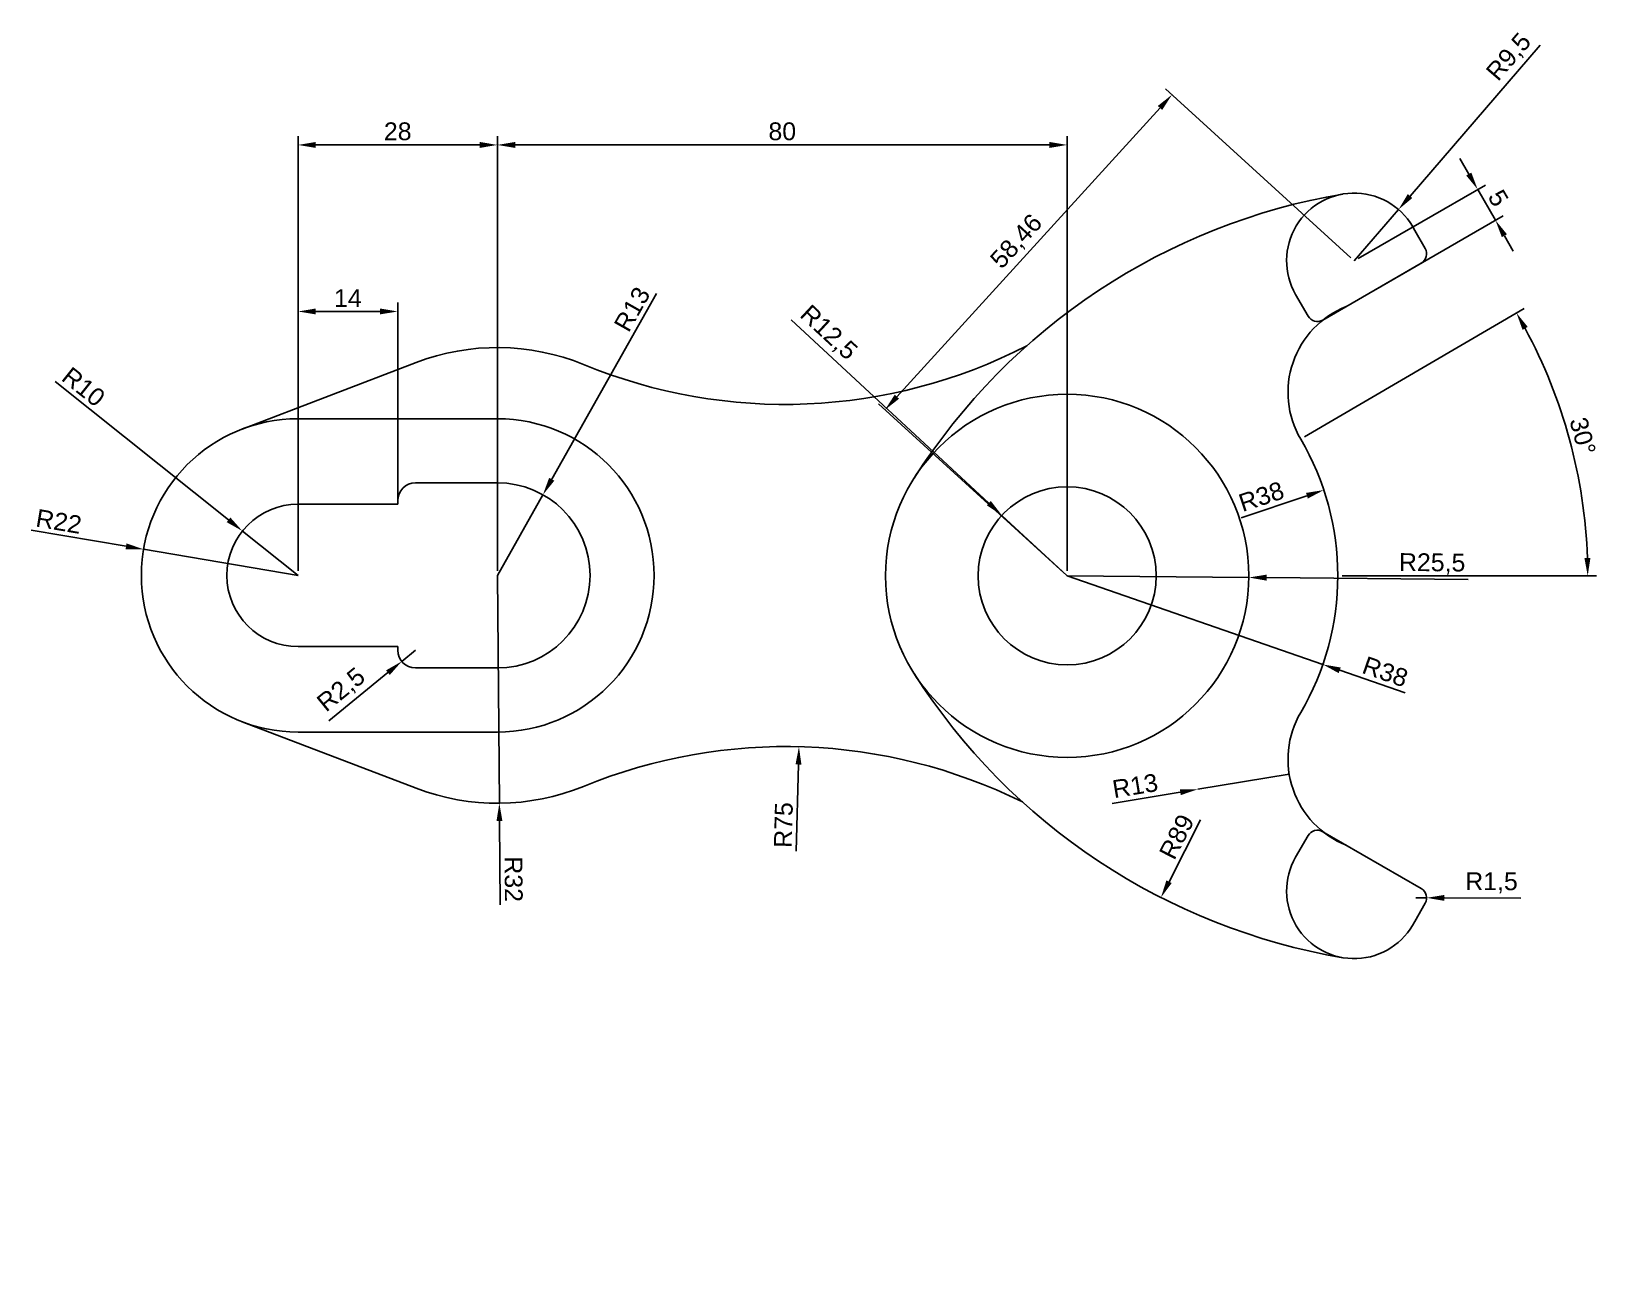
# Model space of a CAD drawing. Header units: millimetres. Extents: x 2013 to 2233, y 1829 to 2005.
import ezdxf

# ---------------------------------------------------------------- set-up
doc = ezdxf.new("R2010")
doc.units = ezdxf.units.MM
doc.layers.add('cotas', color=160, linetype='Continuous')
doc.styles.get("Standard").update_dxf_attribs({"font": 'arial.ttf'})
doc.dimstyles.new('ISO-25', dxfattribs={"dimtxt": 2.5, "dimasz": 2.5, "dimexe": 1.25, "dimexo": 0.625, "dimtad": 1, "dimtxsty": 'Standard', "dimcen": 2.5, "dimadec": 0, "dimazin": 0, "dimtfac": 1, "dimtmove": 0, "dimatfit": 3, "dimfxl": 1, "dimarcsym": 0})

# ---------------------------------------------------------------- blocks, each defined once
blk = doc.blocks.new('*D1')
at = {"layer": 'cotas', "color": 0, "lineweight": -2, "transparency": 16777216}
for p, q in [((2077.96, 1928.94), (2077.96, 1990.02)), ((2157.96, 1928.94), (2157.96, 1990.02)), ((2080.46, 1988.77), (2155.46, 1988.77))]:
    blk.add_line(p, q, dxfattribs=at)
at = {"layer": 'cotas', "color": 0, "transparency": 16777216}
for points in [[(2080.46, 1989.19), (2080.46, 1988.35), (2077.96, 1988.77)], [(2155.46, 1989.19), (2155.46, 1988.35), (2157.96, 1988.77)]]:
    blk.add_solid(points, dxfattribs=at)
at = {"layer": 'Defpoints', "color": 0, "transparency": 16777216}
for p in [(2157.96, 1988.77), (2077.96, 1928.31), (2157.96, 1928.31)]:
    blk.add_point(p, dxfattribs=at)
at = {"layer": 'cotas', "color": 0, "transparency": 16777216, "insert": (2117.96, 1990.67), "char_height": 2.5, "attachment_point": 5}
blk.add_mtext('80', dxfattribs=at)
blk = doc.blocks.new('*D3')
at = {"layer": 'cotas', "color": 0, "lineweight": -2, "transparency": 16777216}
for p, q in [((2119.21, 1964.21), (2146.97, 1938.45)), ((2157.96, 1928.25), (2148.8, 1936.75))]:
    blk.add_line(p, q, dxfattribs=at)
at = {"layer": 'cotas', "color": 0, "transparency": 16777216}
blk.add_solid([(2147.25, 1938.76), (2146.68, 1938.15), (2148.8, 1936.75)], dxfattribs=at)
at = {"layer": 'Defpoints', "color": 0, "transparency": 16777216}
for p in [(2148.8, 1936.75), (2157.96, 1928.25)]:
    blk.add_point(p, dxfattribs=at)
at = {"layer": 'cotas', "color": 0, "transparency": 16777216, "insert": (2124.38, 1962.31), "char_height": 2.5, "attachment_point": 5, "rotation": 317.1469}
blk.add_mtext('R12,5', dxfattribs=at)
blk = doc.blocks.new('*D4')
at = {"layer": 'cotas', "color": 0, "lineweight": -2, "transparency": 16777216}
for p, q in [((2157.96, 1928.25), (2183.46, 1928.02)), ((2214.27, 1927.74), (2185.96, 1928))]:
    blk.add_line(p, q, dxfattribs=at)
at = {"layer": 'cotas', "color": 0, "transparency": 16777216}
blk.add_solid([(2185.97, 1928.42), (2185.96, 1927.58), (2183.46, 1928.02)], dxfattribs=at)
at = {"layer": 'Defpoints', "color": 0, "transparency": 16777216}
for p in [(2157.96, 1928.25), (2183.46, 1928.02)]:
    blk.add_point(p, dxfattribs=at)
at = {"layer": 'cotas', "color": 0, "transparency": 16777216, "insert": (2209.22, 1929.92), "char_height": 2.5, "attachment_point": 5, "rotation": 359.4819}
blk.add_mtext('R25,5', dxfattribs=at)
blk = doc.blocks.new('*D5')
at = {"layer": 'cotas', "color": 0, "lineweight": -2, "transparency": 16777216}
for p, q in [((2206.94, 1883.03), (2208.44, 1883.03)), ((2221.65, 1883), (2210.94, 1883.02))]:
    blk.add_line(p, q, dxfattribs=at)
at = {"layer": 'cotas', "color": 0, "transparency": 16777216}
blk.add_solid([(2210.94, 1883.44), (2210.94, 1882.61), (2208.44, 1883.03)], dxfattribs=at)
at = {"layer": 'Defpoints', "color": 0, "transparency": 16777216}
for p in [(2206.94, 1883.03), (2208.44, 1883.03)]:
    blk.add_point(p, dxfattribs=at)
at = {"layer": 'cotas', "color": 0, "transparency": 16777216, "insert": (2217.55, 1885.13), "char_height": 2.5, "attachment_point": 5, "rotation": 359.8542}
blk.add_mtext('R1,5', dxfattribs=at)
blk = doc.blocks.new('*D6')
at = {"layer": 'cotas', "color": 0, "lineweight": -2, "transparency": 16777216}
for p, q in [((2224.4, 2002.76), (2206.12, 1981.59)), ((2198.28, 1972.51), (2204.49, 1979.7))]:
    blk.add_line(p, q, dxfattribs=at)
at = {"layer": 'cotas', "color": 0, "transparency": 16777216}
blk.add_solid([(2205.8, 1981.87), (2206.43, 1981.32), (2204.49, 1979.7)], dxfattribs=at)
at = {"layer": 'Defpoints', "color": 0, "transparency": 16777216}
for p in [(2204.49, 1979.7), (2198.28, 1972.51)]:
    blk.add_point(p, dxfattribs=at)
at = {"layer": 'cotas', "color": 0, "transparency": 16777216, "insert": (2220.1, 2001.04), "char_height": 2.5, "attachment_point": 5, "rotation": 49.1863}
blk.add_mtext('R9,5', dxfattribs=at)
blk = doc.blocks.new('*D7')
at = {"layer": 'cotas', "color": 0, "lineweight": -2, "transparency": 16777216}
for p, q in [((2214.36, 1984.68), (2213.11, 1986.85)), ((2198.82, 1972.82), (2216.69, 1983.14)), ((2215.61, 1982.52), (2218.11, 1978.19)), ((2201.32, 1968.49), (2219.19, 1978.81)), ((2219.36, 1976.02), (2220.61, 1973.86))]:
    blk.add_line(p, q, dxfattribs=at)
at = {"layer": 'cotas', "color": 0, "transparency": 16777216}
for points in [[(2214.72, 1984.89), (2214, 1984.48), (2215.61, 1982.52)], [(2219.72, 1976.23), (2219, 1975.82), (2218.11, 1978.19)]]:
    blk.add_solid(points, dxfattribs=at)
at = {"layer": 'Defpoints', "color": 0, "transparency": 16777216}
for p in [(2218.11, 1978.19), (2198.28, 1972.51), (2200.78, 1968.18)]:
    blk.add_point(p, dxfattribs=at)
at = {"layer": 'cotas', "color": 0, "transparency": 16777216, "insert": (2218.5, 1981.3), "char_height": 2.5, "attachment_point": 5, "rotation": 300}
blk.add_mtext('5', dxfattribs=at)
blk = doc.blocks.new('*D9')
at = {"layer": 'cotas', "color": 0, "lineweight": -2, "transparency": 16777216}
for p, q in [((2100.31, 1967.91), (2085.58, 1941.81)), ((2077.96, 1928.31), (2084.35, 1939.64))]:
    blk.add_line(p, q, dxfattribs=at)
at = {"layer": 'cotas', "color": 0, "transparency": 16777216}
blk.add_solid([(2085.22, 1942.02), (2085.95, 1941.61), (2084.35, 1939.64)], dxfattribs=at)
at = {"layer": 'Defpoints', "color": 0, "transparency": 16777216}
for p in [(2084.35, 1939.64), (2077.96, 1928.31)]:
    blk.add_point(p, dxfattribs=at)
at = {"layer": 'cotas', "color": 0, "transparency": 16777216, "insert": (2096.88, 1965.7), "char_height": 2.5, "attachment_point": 5, "rotation": 60.5606}
blk.add_mtext('R13', dxfattribs=at)
blk = doc.blocks.new('*D10')
at = {"layer": 'cotas', "color": 0, "lineweight": -2, "transparency": 16777216}
for p, q in [((2015.84, 1955.56), (2040.2, 1936.11)), ((2049.96, 1928.31), (2042.15, 1934.55))]:
    blk.add_line(p, q, dxfattribs=at)
at = {"layer": 'cotas', "color": 0, "transparency": 16777216}
blk.add_solid([(2040.46, 1936.44), (2039.94, 1935.79), (2042.15, 1934.55)], dxfattribs=at)
at = {"layer": 'Defpoints', "color": 0, "transparency": 16777216}
for p in [(2042.15, 1934.55), (2049.96, 1928.31)]:
    blk.add_point(p, dxfattribs=at)
at = {"layer": 'cotas', "color": 0, "transparency": 16777216, "insert": (2019.84, 1954.79), "char_height": 2.5, "attachment_point": 5, "rotation": 321.4005}
blk.add_mtext('R10', dxfattribs=at)
blk = doc.blocks.new('*D11')
at = {"layer": 'cotas', "color": 0, "lineweight": -2, "transparency": 16777216}
for p, q in [((2012.51, 1934.65), (2025.81, 1932.4)), ((2049.96, 1928.31), (2028.27, 1931.98))]:
    blk.add_line(p, q, dxfattribs=at)
at = {"layer": 'cotas', "color": 0, "transparency": 16777216}
blk.add_solid([(2025.88, 1932.81), (2025.74, 1931.99), (2028.27, 1931.98)], dxfattribs=at)
at = {"layer": 'Defpoints', "color": 0, "transparency": 16777216}
for p in [(2028.27, 1931.98), (2049.96, 1928.31)]:
    blk.add_point(p, dxfattribs=at)
at = {"layer": 'cotas', "color": 0, "transparency": 16777216, "insert": (2016.37, 1935.9), "char_height": 2.5, "attachment_point": 5, "rotation": 350.4054}
blk.add_mtext('R22', dxfattribs=at)
blk = doc.blocks.new('*D12')
at = {"layer": 'cotas', "color": 0, "lineweight": -2, "transparency": 16777216}
for p, q in [((2049.96, 1938.94), (2049.96, 1966.63)), ((2052.46, 1965.38), (2061.46, 1965.38)), ((2063.96, 1938.94), (2063.96, 1966.63))]:
    blk.add_line(p, q, dxfattribs=at)
at = {"layer": 'cotas', "color": 0, "transparency": 16777216}
for points in [[(2052.46, 1965.8), (2052.46, 1964.97), (2049.96, 1965.38)], [(2061.46, 1965.8), (2061.46, 1964.97), (2063.96, 1965.38)]]:
    blk.add_solid(points, dxfattribs=at)
at = {"layer": 'Defpoints', "color": 0, "transparency": 16777216}
for p in [(2063.96, 1965.38), (2049.96, 1938.31), (2063.96, 1938.31)]:
    blk.add_point(p, dxfattribs=at)
at = {"layer": 'cotas', "color": 0, "transparency": 16777216, "insert": (2056.96, 1967.26), "char_height": 2.5, "attachment_point": 5}
blk.add_mtext('14', dxfattribs=at)
blk = doc.blocks.new('*D13')
at = {"layer": 'cotas', "color": 0, "lineweight": -2, "transparency": 16777216}
for p, q in [((2049.96, 1928.94), (2049.96, 1990.02)), ((2077.96, 1928.94), (2077.96, 1990.02)), ((2052.46, 1988.77), (2075.46, 1988.77))]:
    blk.add_line(p, q, dxfattribs=at)
at = {"layer": 'cotas', "color": 0, "transparency": 16777216}
for points in [[(2052.46, 1989.19), (2052.46, 1988.35), (2049.96, 1988.77)], [(2075.46, 1989.19), (2075.46, 1988.35), (2077.96, 1988.77)]]:
    blk.add_solid(points, dxfattribs=at)
at = {"layer": 'Defpoints', "color": 0, "transparency": 16777216}
for p in [(2077.96, 1988.77), (2049.96, 1928.31), (2077.96, 1928.31)]:
    blk.add_point(p, dxfattribs=at)
at = {"layer": 'cotas', "color": 0, "transparency": 16777216, "insert": (2063.96, 1990.67), "char_height": 2.5, "attachment_point": 5}
blk.add_mtext('28', dxfattribs=at)
blk = doc.blocks.new('*D15')
at = {"layer": 'cotas', "color": 0, "lineweight": -2, "transparency": 16777216}
for p, q in [((2189.15, 1900.38), (2176.32, 1898.28)), ((2164.26, 1896.3), (2173.85, 1897.87))]:
    blk.add_line(p, q, dxfattribs=at)
at = {"layer": 'cotas', "color": 0, "transparency": 16777216}
blk.add_solid([(2173.79, 1898.28), (2173.92, 1897.46), (2176.32, 1898.28)], dxfattribs=at)
at = {"layer": 'Defpoints', "color": 0, "transparency": 16777216}
for p in [(2189.15, 1900.38), (2176.32, 1898.28)]:
    blk.add_point(p, dxfattribs=at)
at = {"layer": 'cotas', "color": 0, "transparency": 16777216, "insert": (2167.51, 1898.76), "char_height": 2.5, "attachment_point": 5, "rotation": 9.3189}
blk.add_mtext('R13', dxfattribs=at)
blk = doc.blocks.new('*D17')
at = {"layer": 'cotas', "color": 0, "lineweight": -2, "transparency": 16777216}
for p, q in [((2191.3, 1947.77), (2222.13, 1965.81)), ((2196.59, 1928.25), (2232.31, 1928.25))]:
    blk.add_line(p, q, dxfattribs=at)
blk.add_arc((2157.96, 1928.25), 73.1, 1.9596, 28.3848, dxfattribs=at)
at = {"layer": 'cotas', "color": 0, "transparency": 16777216}
for points in [[(2221.91, 1962.8), (2222.64, 1963.21), (2221.05, 1965.18)], [(2231.44, 1930.76), (2230.6, 1930.75), (2231.06, 1928.25)]]:
    blk.add_solid(points, dxfattribs=at)
at = {"layer": 'Defpoints', "color": 0, "transparency": 16777216}
for p in [(2190.76, 1947.45), (2229.93, 1941.09), (2157.96, 1928.25), (2195.96, 1928.25)]:
    blk.add_point(p, dxfattribs=at)
at = {"layer": 'cotas', "color": 0, "transparency": 16777216, "insert": (2230.35, 1947.88), "char_height": 2.5, "attachment_point": 5, "rotation": 285.1722}
blk.add_mtext('30°', dxfattribs=at)
blk = doc.blocks.new('*D18')
at = {"layer": 'cotas', "color": 0, "lineweight": -2, "transparency": 16777216}
for p, q in [((2157.96, 1928.25), (2193.87, 1915.81)), ((2205.42, 1911.8), (2196.23, 1914.99))]:
    blk.add_line(p, q, dxfattribs=at)
at = {"layer": 'cotas', "color": 0, "transparency": 16777216}
blk.add_solid([(2196.37, 1915.38), (2196.09, 1914.59), (2193.87, 1915.81)], dxfattribs=at)
at = {"layer": 'Defpoints', "color": 0, "transparency": 16777216}
for p in [(2157.96, 1928.25), (2193.87, 1915.81)]:
    blk.add_point(p, dxfattribs=at)
at = {"layer": 'cotas', "color": 0, "transparency": 16777216, "insert": (2202.63, 1914.78), "char_height": 2.5, "attachment_point": 5, "rotation": 340.8789}
blk.add_mtext('R38', dxfattribs=at)
blk = doc.blocks.new('*D19')
at = {"layer": 'cotas', "color": 0, "lineweight": -2, "transparency": 16777216}
for p, q in [((2077.96, 1928.31), (2078.23, 1896.32)), ((2078.34, 1882.04), (2078.25, 1893.82))]:
    blk.add_line(p, q, dxfattribs=at)
at = {"layer": 'cotas', "color": 0, "transparency": 16777216}
blk.add_solid([(2078.66, 1893.82), (2077.83, 1893.81), (2078.23, 1896.32)], dxfattribs=at)
at = {"layer": 'Defpoints', "color": 0, "transparency": 16777216}
for p in [(2077.96, 1928.31), (2078.23, 1896.32)]:
    blk.add_point(p, dxfattribs=at)
at = {"layer": 'cotas', "color": 0, "transparency": 16777216, "insert": (2080.22, 1885.65), "char_height": 2.5, "attachment_point": 5, "rotation": 270.4701}
blk.add_mtext('R32', dxfattribs=at)
blk = doc.blocks.new('*D20')
at = {"layer": 'cotas', "color": 0, "lineweight": -2, "transparency": 16777216}
for p, q in [((2197.81, 1972.93), (2171.76, 1996.66)), ((2134.05, 1953.41), (2171, 1993.97)), ((2157.5, 1928.67), (2131.45, 1952.4))]:
    blk.add_line(p, q, dxfattribs=at)
at = {"layer": 'cotas', "color": 0, "transparency": 16777216}
for points in [[(2170.69, 1994.25), (2171.31, 1993.69), (2172.68, 1995.82)], [(2133.75, 1953.69), (2134.36, 1953.13), (2132.37, 1951.56)]]:
    blk.add_solid(points, dxfattribs=at)
at = {"layer": 'Defpoints', "color": 0, "transparency": 16777216}
for p in [(2172.68, 1995.82), (2198.28, 1972.51), (2157.96, 1928.25)]:
    blk.add_point(p, dxfattribs=at)
at = {"layer": 'cotas', "color": 0, "transparency": 16777216, "insert": (2150.95, 1975.13), "char_height": 2.5, "attachment_point": 5, "rotation": 47.6724}
blk.add_mtext('58,46', dxfattribs=at)
blk = doc.blocks.new('*D21')
at = {"layer": 'cotas', "color": 0, "lineweight": -2, "transparency": 16777216}
blk.add_line((2119.93, 1889.6), (2120.23, 1901.75), dxfattribs=at)
at = {"layer": 'cotas', "color": 0, "transparency": 16777216}
blk.add_solid([(2119.82, 1901.77), (2120.65, 1901.74), (2120.3, 1904.25)], dxfattribs=at)
at = {"layer": 'Defpoints', "color": 0, "transparency": 16777216}
for p in [(2120.3, 1904.25), (2118.44, 1829.41)]:
    blk.add_point(p, dxfattribs=at)
at = {"layer": 'cotas', "color": 0, "transparency": 16777216, "insert": (2118.13, 1893.26), "char_height": 2.5, "attachment_point": 5, "rotation": 88.5803}
blk.add_mtext('R75', dxfattribs=at)
blk = doc.blocks.new('*D22')
at = {"layer": 'cotas', "color": 0, "lineweight": -2, "transparency": 16777216}
blk.add_line((2182.41, 1936.42), (2191.63, 1939.51), dxfattribs=at)
at = {"layer": 'cotas', "color": 0, "transparency": 16777216}
blk.add_solid([(2191.5, 1939.9), (2191.76, 1939.11), (2194, 1940.3)], dxfattribs=at)
at = {"layer": 'Defpoints', "color": 0, "transparency": 16777216}
for p in [(2194, 1940.3), (2157.96, 1928.25)]:
    blk.add_point(p, dxfattribs=at)
at = {"layer": 'cotas', "color": 0, "transparency": 16777216, "insert": (2185.23, 1939.38), "char_height": 2.5, "attachment_point": 5, "rotation": 18.4873}
blk.add_mtext('R38', dxfattribs=at)
blk = doc.blocks.new('*D23')
at = {"layer": 'cotas', "color": 0, "lineweight": -2, "transparency": 16777216}
for p, q in [((2066.46, 1917.81), (2064.53, 1916.24)), ((2054.28, 1907.9), (2062.59, 1914.66))]:
    blk.add_line(p, q, dxfattribs=at)
at = {"layer": 'cotas', "color": 0, "transparency": 16777216}
blk.add_solid([(2062.32, 1914.98), (2062.85, 1914.34), (2064.53, 1916.24)], dxfattribs=at)
at = {"layer": 'Defpoints', "color": 0, "transparency": 16777216}
for p in [(2066.46, 1917.81), (2064.53, 1916.24)]:
    blk.add_point(p, dxfattribs=at)
at = {"layer": 'cotas', "color": 0, "transparency": 16777216, "insert": (2056.12, 1912.14), "char_height": 2.5, "attachment_point": 5, "rotation": 39.1421}
blk.add_mtext('R2,5', dxfattribs=at)
blk = doc.blocks.new('*D25')
at = {"layer": 'cotas', "color": 0, "lineweight": -2, "transparency": 16777216}
blk.add_line((2176.68, 1893.97), (2172.27, 1885.3), dxfattribs=at)
at = {"layer": 'cotas', "color": 0, "transparency": 16777216}
blk.add_solid([(2171.9, 1885.49), (2172.64, 1885.11), (2171.13, 1883.07)], dxfattribs=at)
at = {"layer": 'Defpoints', "color": 0, "transparency": 16777216}
for p in [(2211.51, 1962.38), (2171.13, 1883.07)]:
    blk.add_point(p, dxfattribs=at)
at = {"layer": 'cotas', "color": 0, "transparency": 16777216, "insert": (2173.35, 1891.61), "char_height": 2.5, "attachment_point": 5, "rotation": 63.0193}
blk.add_mtext('R89', dxfattribs=at)

msp = doc.modelspace()

# ---------------------------------------------------------------- linework, layer by layer
for p, q in [((2208.239, 1974.223), (2206.765, 1976.777)), ((2193.848, 1964.182), (2207.69, 1972.174)), ((2190.049, 1967.762), (2191.799, 1964.731)), ((2042.107, 1948.864), (2066.536, 1958.204)), ((2049.964, 1950.315), (2077.964, 1950.315)), ((2066.464, 1941.315), (2077.964, 1941.315)), ((2049.964, 1938.315), (2063.964, 1938.315)), ((2063.964, 1938.315), (2063.964, 1938.815)), ((2049.964, 1918.315), (2063.964, 1918.315)), ((2063.964, 1918.315), (2063.964, 1917.815)), ((2066.464, 1915.315), (2077.964, 1915.315)), ((2042.107, 1907.766), (2066.536, 1898.425)), ((2049.964, 1906.315), (2077.964, 1906.315)), ((2190.049, 1888.744), (2191.799, 1891.775)), ((2193.848, 1892.324), (2207.69, 1884.332)), ((2208.239, 1882.283), (2206.765, 1879.729))]:
    msp.add_line(p, q)
for radius in [25.5, 12.5]:
    msp.add_circle((2157.964, 1928.253), radius)
for centre, radius, start, end in [((2211.511, 1894.121), 89, 99.58342, 147.48621), ((2198.276, 1972.512), 9.5, 26.67661, 210), ((2206.94, 1973.473), 1.5, 300, 30), ((2201.977, 1954.018), 13, 111.80079, 210.34437), ((2193.098, 1965.481), 1.5, 210, 300), ((2077.964, 1928.315), 32, 67.82128, 110.92483), ((2118.345, 2026.424), 74.095, 247.54503, 297.2759), ((2049.964, 1928.315), 22, 90, 270), ((2077.964, 1928.315), 22, 270, 90), ((2157.964, 1928.253), 38, 0, 30.34437), ((2066.464, 1938.815), 2.5, 90, 180), ((2077.964, 1928.315), 13, 270, 90), ((2049.964, 1928.315), 10, 90, 270), ((2157.964, 1928.253), 38, 329.65563, 0), ((2066.464, 1917.815), 2.5, 180, 270), ((2211.511, 1962.384), 89, 212.51379, 260.41658), ((2201.977, 1902.488), 13, 149.65563, 248.19921), ((2118.441, 1829.408), 74.869, 63.63849, 112.28987), ((2077.964, 1928.315), 32, 249.07517, 292.17872), ((2193.098, 1891.025), 1.5, 60, 150), ((2198.276, 1883.994), 9.5, 150, 333.32339), ((2206.94, 1883.033), 1.5, 330, 60)]:
    msp.add_arc(centre, radius, start, end)

# ---------------------------------------------------------------- dimensions: what is measured, and where the dimension line sits
at = {"layer": 'cotas'}
for center, mpoint, picture, middle in [((2198.276, 1972.512), (2204.485, 1979.702), '*D6', (2221.712, 1999.65)), ((2077.964, 1928.315), (2084.354, 1939.636), '*D9', (2098.535, 1964.764)), ((2157.964, 1928.253), (2148.8, 1936.754), '*D3', (2122.931, 1960.754)), ((2211.511, 1962.384), (2171.133, 1883.071), '*D25', (2175.041, 1890.748)), ((2049.964, 1928.315), (2042.149, 1934.554), '*D10', (2018.655, 1953.308)), ((2157.964, 1928.253), (2194.003, 1940.303), '*D22', (2185.833, 1937.571)), ((2049.964, 1928.315), (2028.272, 1931.982), '*D11', (2016.061, 1934.046)), ((2157.964, 1928.253), (2183.463, 1928.022), '*D4', (2209.197, 1927.79)), ((2077.964, 1928.315), (2078.227, 1896.316), '*D19', (2078.314, 1885.636))]:
    dim = msp.add_radius_dim(center=center, mpoint=mpoint, dimstyle='ISO-25', dxfattribs=at)
    dim.commit()
    dim.dimension.update_dxf_attribs({"geometry": picture, "text_midpoint": middle, "dimtype": 164})
dim = msp.add_aligned_dim(p1=(2157.964, 1928.253), p2=(2198.276, 1972.512), distance=34.617, text='58,46', dimstyle='ISO-25', dxfattribs=at)
dim.commit()
dim.dimension.update_dxf_attribs({"geometry": '*D20', "text_midpoint": (2150.955, 1975.125)})
for base, p1, p2, picture, middle in [((2077.964, 1988.77), (2049.964, 1928.315), (2077.964, 1928.315), '*D13', (2063.964, 1990.672)), ((2157.964, 1988.77), (2077.964, 1928.315), (2157.964, 1928.315), '*D1', (2117.964, 1990.672)), ((2063.964, 1965.382), (2049.964, 1938.315), (2063.964, 1938.315), '*D12', (2056.964, 1967.262))]:
    dim = msp.add_linear_dim(base=base, p1=p1, p2=p2, dimstyle='ISO-25', dxfattribs=at)
    dim.commit()
    dim.dimension.update_dxf_attribs({"geometry": picture, "text_midpoint": middle})
dim = msp.add_aligned_dim(p1=(2198.276, 1972.512), p2=(2200.776, 1968.182), distance=20.015, dimstyle='ISO-25', dxfattribs=at)
dim.commit()
dim.dimension.update_dxf_attribs({"geometry": '*D7', "text_midpoint": (2218.501, 1981.302)})
dim = msp.add_angular_dim_3p(base=(2229.928, 1941.091), center=(2157.964, 1928.253), p1=(2195.964, 1928.253), p2=(2190.758, 1947.45), dimstyle='ISO-25', dxfattribs=at)
dim.commit()
dim.dimension.update_dxf_attribs({"geometry": '*D17', "text_midpoint": (2230.352, 1947.883)})
for center, mpoint, picture, middle in [((2157.964, 1928.253), (2193.868, 1915.805), '*D18', (2202.63, 1914.781)), ((2066.464, 1917.815), (2064.525, 1916.237), '*D23', (2056.12, 1912.138)), ((2189.149, 1900.383), (2176.321, 1898.278), '*D15', (2167.514, 1898.76)), ((2206.94, 1883.033), (2208.44, 1883.029), '*D5', (2217.552, 1885.133))]:
    dim = msp.add_radius_dim(center=center, mpoint=mpoint, dimstyle='ISO-25', dxfattribs=at)
    dim.commit()
    dim.dimension.update_dxf_attribs({"geometry": picture, "text_midpoint": middle})
dim = msp.add_radius_dim(center=(2118.441, 1829.408), mpoint=(2120.296, 1904.254), text='R75', dimstyle='ISO-25', dxfattribs=at)
dim.commit()
dim.dimension.update_dxf_attribs({"geometry": '*D21', "text_midpoint": (2120.023, 1893.215), "dimtype": 164})

doc.saveas('drawing.dxf')
